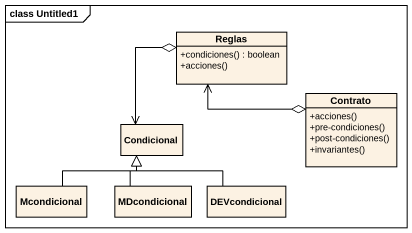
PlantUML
@startuml
mainframe class Untitled1
hide circle
hide empty members
skinparam classAttributeIconSize 0
class Reglas {
  +condiciones() : boolean
  +acciones()
}
class Contrato {
  +acciones()
  +pre-condiciones()
  +post-condiciones()
  +invariantes()
}
class Condicional
class Mcondicional
class MDcondicional
class DEVcondicional
Reglas o--> Condicional
Contrato o-up-> Reglas
Mcondicional -up-|> Condicional
MDcondicional -up-|> Condicional
DEVcondicional -up-|> Condicional
@enduml
